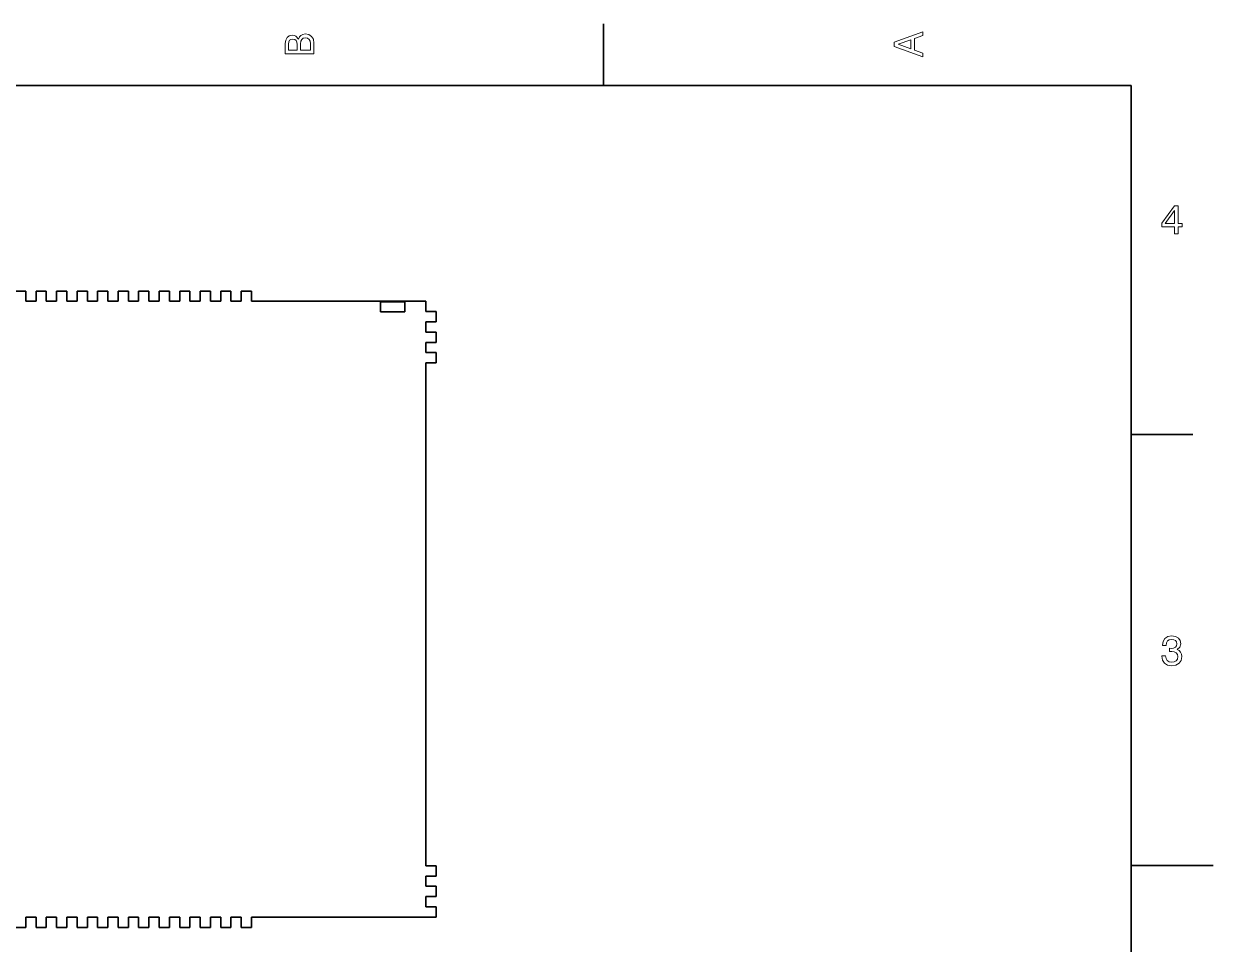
# Model space of a CAD drawing. Extents: x 0 to 297, y 0 to 210.
# Drawn here: x 152.1 to 297, y 95.4 to 207.5 of the extents above; entities that cross this region are included whole.
import ezdxf

# ---------------------------------------------------------------- set-up
doc = ezdxf.new("R2010")
doc.units = 0

msp = doc.modelspace()

# ---------------------------------------------------------------- linework, layer by layer
at = {"color": 7, "lineweight": 35}
for p, q in [((222.699997, 200), (222.699997, 207.5)), ((287, 200), (10, 200)), ((287, 10), (287, 200)), ((151.078888, 174.955292), (152.328888, 174.955292)), ((152.328888, 174.955292), (152.328888, 173.705292)), ((153.578888, 173.705292), (153.578888, 174.955292)), ((153.578888, 174.955292), (154.828888, 174.955292)), ((154.828888, 174.955292), (154.828888, 173.705292)), ((156.078888, 173.705292), (156.078888, 174.955292)), ((156.078888, 174.955292), (157.328888, 174.955292)), ((157.328888, 174.955292), (157.328888, 173.705292)), ((158.578888, 173.705292), (158.578888, 174.955292)), ((158.578888, 174.955292), (159.828888, 174.955292)), ((159.828888, 174.955292), (159.828888, 173.705292)), ((161.078888, 173.705292), (161.078888, 174.955292)), ((161.078888, 174.955292), (162.328888, 174.955292)), ((162.328888, 174.955292), (162.328888, 173.705292)), ((163.578888, 173.705292), (163.578888, 174.955292)), ((163.578888, 174.955292), (164.828888, 174.955292)), ((164.828888, 174.955292), (164.828888, 173.705292)), ((166.078888, 173.705292), (166.078888, 174.955292)), ((166.078888, 174.955292), (167.328888, 174.955292)), ((167.328888, 174.955292), (167.328888, 173.705292)), ((168.578888, 173.705292), (168.578888, 174.955292)), ((168.578888, 174.955292), (169.828888, 174.955292)), ((169.828888, 174.955292), (169.828888, 173.705292)), ((171.078888, 173.705292), (171.078888, 174.955292)), ((171.078888, 174.955292), (172.328888, 174.955292)), ((172.328888, 174.955292), (172.328888, 173.705292)), ((173.578888, 173.705292), (173.578888, 174.955292)), ((173.578888, 174.955292), (174.828888, 174.955292)), ((174.828888, 174.955292), (174.828888, 173.705292)), ((176.078888, 173.705292), (176.078888, 174.955292)), ((176.078888, 174.955292), (177.328888, 174.955292)), ((177.328888, 174.955292), (177.328888, 173.705292)), ((178.578888, 173.705292), (178.578888, 174.955292)), ((178.578888, 174.955292), (179.828888, 174.955292)), ((179.828888, 174.955292), (179.828888, 173.705292)), ((152.328888, 173.705292), (153.578888, 173.705292)), ((154.828888, 173.705292), (156.078888, 173.705292)), ((157.328888, 173.705292), (158.578888, 173.705292)), ((159.828888, 173.705292), (161.078888, 173.705292)), ((162.328888, 173.705292), (163.578888, 173.705292)), ((164.828888, 173.705292), (166.078888, 173.705292)), ((167.328888, 173.705292), (168.578888, 173.705292)), ((169.828888, 173.705292), (171.078888, 173.705292)), ((172.328888, 173.705292), (173.578888, 173.705292)), ((174.828888, 173.705292), (176.078888, 173.705292)), ((177.328888, 173.705292), (178.578888, 173.705292)), ((179.828888, 173.705292), (201.078888, 173.705292)), ((198.528885, 173.655273), (195.528885, 173.655273)), ((195.528885, 173.655273), (195.528885, 172.405273)), ((198.528885, 172.405273), (198.528885, 173.655273)), ((201.078888, 173.705292), (201.078888, 172.455292)), ((201.078888, 172.455292), (202.328888, 172.455292)), ((202.328888, 172.455292), (202.328888, 171.205292)), ((195.528885, 172.405273), (198.528885, 172.405273)), ((201.078888, 171.205292), (202.328888, 171.205292)), ((201.078888, 171.205292), (201.078888, 169.955292)), ((201.078888, 169.955292), (202.328888, 169.955292)), ((202.328888, 169.955292), (202.328888, 168.705292)), ((201.078888, 168.705292), (202.328888, 168.705292)), ((201.078888, 168.705292), (201.078888, 167.455292)), ((201.078888, 167.455292), (202.328888, 167.455292)), ((202.328888, 167.455292), (202.328888, 166.205292)), ((201.078888, 166.205292), (202.328888, 166.205292)), ((201.078888, 166.205292), (201.078888, 104.955284)), ((287, 157.5), (294.5, 157.5)), ((201.078888, 104.955284), (202.328888, 104.955284)), ((202.328888, 104.955284), (202.328888, 103.705284)), ((287, 105), (297, 105)), ((201.078888, 103.705284), (202.328888, 103.705284)), ((201.078888, 103.705284), (201.078888, 102.455284)), ((201.078888, 102.455284), (202.328888, 102.455284)), ((202.328888, 102.455284), (202.328888, 101.205284)), ((201.078888, 101.205284), (202.328888, 101.205284)), ((201.078888, 101.205284), (201.078888, 99.955284)), ((153.578888, 98.705284), (152.328888, 98.705284)), ((152.328888, 98.705284), (152.328888, 97.455284)), ((153.578888, 97.455284), (153.578888, 98.705284)), ((156.078888, 98.705284), (154.828888, 98.705284)), ((154.828888, 98.705284), (154.828888, 97.455284)), ((156.078888, 97.455284), (156.078888, 98.705284)), ((158.578888, 98.705284), (157.328888, 98.705284)), ((157.328888, 98.705284), (157.328888, 97.455284)), ((158.578888, 97.455284), (158.578888, 98.705284)), ((161.078888, 98.705284), (159.828888, 98.705284)), ((159.828888, 98.705284), (159.828888, 97.455284)), ((161.078888, 97.455284), (161.078888, 98.705284)), ((163.578888, 98.705284), (162.328888, 98.705284)), ((162.328888, 98.705284), (162.328888, 97.455284)), ((163.578888, 97.455284), (163.578888, 98.705284)), ((166.078888, 98.705284), (164.828888, 98.705284)), ((164.828888, 98.705284), (164.828888, 97.455284)), ((166.078888, 97.455284), (166.078888, 98.705284)), ((168.578888, 98.705284), (167.328888, 98.705284)), ((167.328888, 98.705284), (167.328888, 97.455284)), ((168.578888, 97.455284), (168.578888, 98.705284)), ((171.078888, 98.705284), (169.828888, 98.705284)), ((169.828888, 98.705284), (169.828888, 97.455284)), ((171.078888, 97.455284), (171.078888, 98.705284)), ((173.578888, 98.705284), (172.328888, 98.705284)), ((172.328888, 98.705284), (172.328888, 97.455284)), ((173.578888, 97.455284), (173.578888, 98.705284)), ((176.078888, 98.705284), (174.828888, 98.705284)), ((174.828888, 98.705284), (174.828888, 97.455284)), ((176.078888, 97.455284), (176.078888, 98.705284)), ((178.578888, 98.705284), (177.328888, 98.705284)), ((177.328888, 98.705284), (177.328888, 97.455284)), ((178.578888, 97.455284), (178.578888, 98.705284)), ((179.828888, 98.705284), (202.328888, 98.705284)), ((179.828888, 98.705284), (179.828888, 97.455284)), ((201.078888, 99.955284), (202.328888, 99.955284)), ((202.328888, 99.955284), (202.328888, 98.705284)), ((152.328888, 97.455284), (151.078888, 97.455284)), ((154.828888, 97.455284), (153.578888, 97.455284)), ((157.328888, 97.455284), (156.078888, 97.455284)), ((159.828888, 97.455284), (158.578888, 97.455284)), ((162.328888, 97.455284), (161.078888, 97.455284)), ((164.828888, 97.455284), (163.578888, 97.455284)), ((167.328888, 97.455284), (166.078888, 97.455284)), ((169.828888, 97.455284), (168.578888, 97.455284)), ((172.328888, 97.455284), (171.078888, 97.455284)), ((174.828888, 97.455284), (173.578888, 97.455284)), ((177.328888, 97.455284), (176.078888, 97.455284)), ((179.828888, 97.455284), (178.578888, 97.455284))]:
    msp.add_line(p, q, dxfattribs=at)
at = {"color": 7, "lineweight": 13}
for points in [[(185.542007, 205.630417), (185.249496, 205.983429), (185.052811, 206.074219), (184.81073, 206.104477), (184.432495, 206.03891), (184.160156, 205.842224), (183.993729, 205.524506), (183.933212, 205.080704), (183.933212, 203.835022), (187.433212, 203.835022), (187.433212, 205.151306), (187.36261, 205.620331), (187.155838, 205.968307), (186.828018, 206.185165), (186.384216, 206.260818), (186.08667, 206.215424), (185.839554, 206.094391), (185.65799, 205.897705)], [(261.633209, 203.466858), (261.633209, 203.930847), (260.604401, 204.298996), (260.604401, 205.695969), (261.633209, 206.064133), (261.633209, 206.538193), (258.128174, 205.257217), (258.128174, 204.742798)], [(185.385666, 204.984879), (185.385666, 204.298996), (184.351807, 204.298996), (184.351807, 205.025223), (184.382065, 205.297562), (184.472839, 205.489197), (184.629181, 205.605194), (184.86116, 205.645538), (185.093155, 205.600143), (185.254532, 205.479111), (185.355408, 205.272339)], [(187.014618, 205.095825), (187.014618, 204.298996), (185.809296, 204.298996), (185.809296, 205.050446), (185.844589, 205.368164), (185.9505, 205.595108), (186.132065, 205.731277), (186.394302, 205.776657), (186.671692, 205.731277), (186.863327, 205.605194), (186.979324, 205.393372)], [(260.17572, 204.460388), (258.632477, 205), (260.17572, 205.539627)], [(292.277374, 181.916794), (292.731262, 181.916794), (292.731262, 182.784225), (293.23056, 182.784225), (293.23056, 183.187683), (292.731262, 183.187683), (292.731262, 185.341141), (292.272339, 185.341141), (290.739197, 183.228027), (290.739197, 182.784225), (292.277374, 182.784225)], [(291.162842, 183.187683), (292.277374, 184.756134), (292.277374, 183.187683)], [(290.729126, 130.51622), (290.729126, 130.480911), (290.809814, 129.996765), (291.046844, 129.633652), (291.420044, 129.401657), (291.914276, 129.315933), (292.438782, 129.401657), (292.832153, 129.623566), (293.08429, 129.976593), (293.175079, 130.430481), (293.134735, 130.728027), (293.023773, 130.970108), (292.842224, 131.156708), (292.600159, 131.292877), (292.927948, 131.565216), (293.043945, 131.998932), (292.968292, 132.392303), (292.751434, 132.68985), (292.398407, 132.87645), (291.914276, 132.942017), (291.460388, 132.861313), (291.112396, 132.63942), (290.885468, 132.286392), (290.809814, 131.817368), (290.809814, 131.782074), (291.258636, 131.782074), (291.299011, 132.104828), (291.430115, 132.336823), (291.641937, 132.478027), (291.939484, 132.528473), (292.201721, 132.488113), (292.393372, 132.382217), (292.509369, 132.210739), (292.554749, 131.97876), (292.509369, 131.731628), (292.388336, 131.565216), (292.176514, 131.46434), (291.889069, 131.434082), (291.692383, 131.439133), (291.692383, 131.04071), (291.939484, 131.050797), (292.257202, 131.005417), (292.494232, 130.884369), (292.635468, 130.687683), (292.685883, 130.430481), (292.630402, 130.13797), (292.484161, 129.921112), (292.252167, 129.784943), (291.944519, 129.739563), (291.626801, 129.789993), (291.394806, 129.941284), (291.248566, 130.183365), (291.193085, 130.51622)]]:
    msp.add_lwpolyline(points, close=True, dxfattribs=at)

doc.saveas('drawing.dxf')
